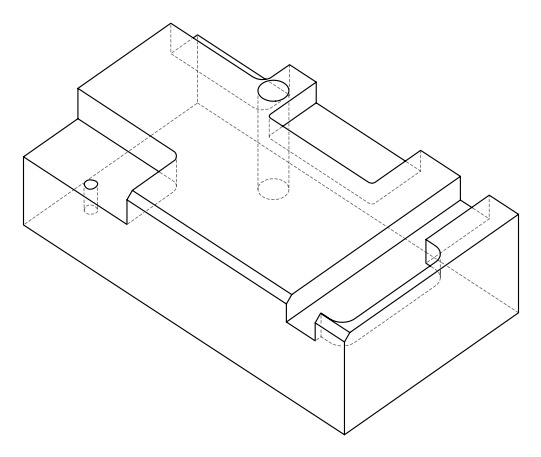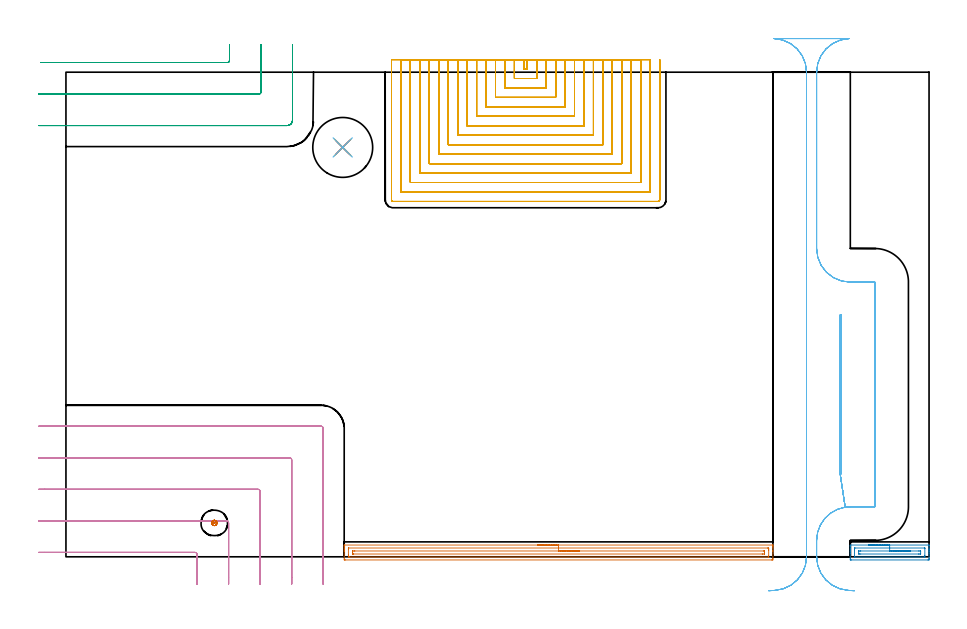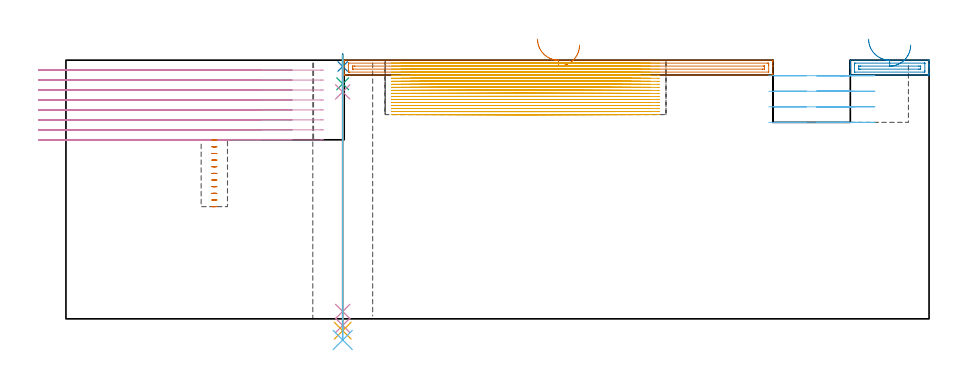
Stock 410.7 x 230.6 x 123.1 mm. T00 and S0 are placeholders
(PLAN: 12 operations, 9 tool changes, 177.5 min)
(1 AREA_MILL | FG_CHAMFER_SURFACE | UGT0205_001 | 5.09 min | 5364 mm3)
(2 AREA_MILL_1 | FG_CHAMFER_SURFACE_1 | UGT0205_001 | 1.09 min | 1057 mm3)
(3 MILL_CORNER_NOTCH_RECTANGULAR | CORNER_NOTCH_RECTANGULAR | UGT0201_094 | Follow Part, ap 5, ae 75% | 6.84 min | 156793 mm3)
(4 MILL_CORNER_NOTCH_RECTANGULAR_1 | CORNER_NOTCH_RECTANGULAR_1 | UGT0201_094 | Follow Part, ap 5, ae 75% | 13.19 min | 360736 mm3)
(5 MILL_SLOT | SLOT_PARTIAL_RECTANGULAR | NXT0201_008 | Follow Part, ap 1.5, ae 75% | 142.38 min | 223052 mm3)
(6 MILL_RECTANGULAR_SLOT | SLOT_RECTANGULAR | UGT0201_004 | Follow Part, ap 8, ae 75% | 6.67 min | 361616 mm3)
(7 MILL_BLIND_HOLE_FROM_SOLID_MATERIAL | STEP1POCKET | NXT0201_013 | Spiral | 0.53 min | 3921 mm3)
(8 SPOT_DRILL | STEP1HOLE | NXT0321_9005460120000 | 0.05 min | 122 mm3)
(9 DRILL_BLIND_HOLE_INTO_CENTER | STEP1HOLE | NXT0301_046 | 0.05 min | 393 mm3)
(10 GUN_DRILL_THROUGH_HOLE | STEP1HOLE | UGT0307_003 | 0.57 min | 4289 mm3)
(11 SPADE_DRILL_TO_ENLARGE_THROUGH_HOLE | STEP1HOLE | UGT0306_009 | 0.52 min | 28295 mm3)
(12 DRILL_TO_ENLARGE_THROUGH_HOLE | STEP1HOLE | UGT0301_392 | 0.54 min | 45319 mm3)
(TOOL UGT0205_001 | Chamfer Mill 20 x 3 x 45 deg. | D20 FL50 Z2)
(TOOL UGT0201_094 | End mill 20 mm | D20 FL38 Z4)
(TOOL NXT0201_008 | ENDMILL 6mm [2P460-0600-NA 1630] | D6 FL26 Z6)
(TOOL UGT0201_004 | End Mill 32 mm | D32 FL53 Z6)
(TOOL NXT0201_013 | ENDMILL 10mm | D10 FL30 Z4)
(TOOL NXT0321_9005460120000 | NC Spot Drill, 142deg, 12mm, Carbide, Uncoated | D12 PA142 FL30 Z2)
(TOOL NXT0301_046 | Carbide Drill 7.5mm [860.1-0750-038A1-MM 2214] | D7.5 PA140 FL53 Z2)
(TOOL UGT0307_003 | Gun Drill 7 mm | D7 PA130 FL24 Z1)
(TOOL UGT0306_009 | Spade Drill 18.5mm | D18.5 PA132 FL10 Z2)
(TOOL UGT0301_392 | Twist Drill 28.5 mm | D28.5 PA118 FL165 Z2)
(OP 1 AREA_MILL)
G17 G21 G94 G90
T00 M6
G54
G17 G0 G90 X224.4 Y5.6 S1061 M3
G43 Z133.1 H0
G94 G1 X224.438 Z132.228 F250.
X224.552 Z131.364
X224.741 Z130.512
X225.003 Z129.68
X225.337 Z128.874
X225.74 Z128.1
X226.208 Z127.364
X226.74 Z126.672
X227.329 Z126.029
X227.972 Z125.44
X228.664 Z124.908
X229.4 Z124.44
X230.174 Z124.037
X230.98 Z123.703
X231.812 Z123.441
X232.664 Z123.252
X233.528 Z123.138
X234.4 Z123.1
X336.23
X336.392 Y5.597 Z123.088
X336.394 Y5.592 Z123.083
X336.4 Y5.248 Z122.748
Y4.927 Z122.426
Y4.256 Z121.75
Y3.038 Z120.535
Y2.491 Z119.985
Y-0.765 Z116.732
X336.397 Y-1.038 Z116.459
X336.391 Y-1.491 Z116.006
X336.247 Y-1.496 Z116.002
X335.783 Y-1.5 Z116.
X133.017
X132.553 Y-1.496 Z116.002
X132.409 Y-1.491 Z116.006
X132.4 Y-1.038 Z116.459
Y2.491 Z119.985
Y3.038 Z120.534
Y3.373 Z120.869
Y3.92 Z121.416
Y4.256 Z121.75
Y4.927 Z122.426
Y5.248 Z122.748
X132.406 Y5.592 Z123.083
X132.408 Y5.597 Z123.088
X132.57 Y5.6 Z123.1
X234.4
Y4.186 Z121.686
X333.997 Y4.185 Z121.685
X334.069
X334.372 Y4.179 Z121.679
X334.39 Y4.08 Z121.58
X334.397 Y3.861 Z121.361
X334.399 Y3.373 Z120.873
X334.4 Y2.975 Z120.475
X334.398 Y0.33 Z117.83
X334.39 Y-0.069 Z117.431
X334.387 Y-0.08 Z117.42
X334.381 Y-0.082 Z117.418
X334.357 Y-0.084 Z117.416
X334.305 Y-0.085 Z117.415
X334.203 Y-0.086 Z117.414
X134.803 Y-0.085 Z117.415
X134.731
X134.428 Y-0.079 Z117.421
X134.41 Y0.02 Z117.52
X134.403 Y0.239 Z117.739
X134.401 Y0.727 Z118.227
X134.4 Y1.125 Z118.625
X134.402 Y3.77 Z121.27
X134.41 Y4.168 Z121.668
X134.413 Y4.18 Z121.68
X134.419 Y4.182 Z121.682
X134.443 Y4.184 Z121.684
X134.495 Y4.185 Z121.685
X134.597 Y4.186 Z121.686
X234.4
Y2.772 Z120.272
X331.927 Y2.771 Z120.271
X332.21 Y2.77 Z120.27
X332.305 Y2.768 Z120.268
X332.378 Y2.765 Z120.265
X332.39 Y2.76 Z120.26
X332.394 Y2.731 Z120.231
X332.397 Y2.678 Z120.178
X332.399 Y2.491 Z119.991
X332.4 Y2.304 Z119.804
X332.399 Y1.609 Z119.109
X332.397 Y1.425 Z118.925
X332.39 Y1.361 Z118.861
X332.38 Y1.335 Z118.835
X332.352 Y1.334 Z118.834
X332.21 Y1.331 Z118.831
X331.601 Y1.329 Z118.829
X331.317 Y1.328 Z118.828
X136.873 Y1.329 Z118.829
X136.59 Y1.33 Z118.83
X136.495 Y1.332 Z118.832
X136.422 Y1.335 Z118.835
X136.41 Y1.34 Z118.84
X136.406 Y1.369 Z118.869
X136.403 Y1.422 Z118.922
X136.401 Y1.609 Z119.109
X136.4 Y1.796 Z119.296
X136.401 Y2.491 Z119.991
X136.403 Y2.675 Z120.175
X136.41 Y2.739 Z120.239
X136.42 Y2.765 Z120.265
X136.448 Y2.766 Z120.266
X136.59 Y2.769 Z120.269
X137.199 Y2.771 Z120.271
X137.483 Y2.772 Z120.272
X234.4
X235.272 Z120.31
X236.136 Z120.423
X236.988 Z120.612
X237.82 Z120.875
X238.626 Z121.208
X239.4 Z121.611
X240.136 Z122.08
X240.828 Z122.611
X241.471 Z123.2
X242.06 Z123.844
X242.592 Z124.536
X243.06 Z125.272
X243.463 Z126.045
X243.797 Z126.851
X244.059 Z127.683
X244.248 Z128.535
X244.362 Z129.4
X244.4 Z130.272
G0 Z133.1
M5
M2
(OP 2 AREA_MILL_1)
G17 G21 G94 G90
T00 M6
G54
G17 G0 G90 X381.95 Y5.6 S1061 M3
G43 Z133.1 H0
G94 G1 X381.988 Z132.228 F250.
X382.102 Z131.363
X382.291 Z130.512
X382.553 Z129.68
X382.887 Z128.874
X383.29 Z128.1
X383.758 Z127.364
X384.29 Z126.672
X384.879 Z126.029
X385.522 Z125.439
X386.214 Z124.908
X386.95 Z124.44
X387.724 Z124.037
X388.53 Z123.703
X389.362 Z123.441
X390.214 Z123.252
X391.078 Z123.138
X391.95 Z123.1
X410.61
X410.69 Y5.601 Z123.099
X410.7 Y5.391 Z122.889
Y3.772 Z121.271
Y3.373 Z120.87
Y3.174 Z120.671
Y2.491 Z119.988
Y2.292 Z119.79
Y1.609 Z119.102
Y-0.696 Z116.799
X410.697 Y-1.038 Z116.458
X410.692 Y-1.491 Z116.005
X410.615 Y-1.494 Z116.003
X410.156 Y-1.5 Z116.
X373.744
X373.285 Y-1.494 Z116.003
X373.208 Y-1.491 Z116.005
X373.2 Y-1.038 Z116.458
Y1.609 Z119.102
Y2.292 Z119.79
Y2.491 Z119.988
Y3.174 Z120.671
Y3.373 Z120.87
Y3.772 Z121.271
Y4.739 Z122.238
Y5.138 Z122.636
X373.201 Y5.393 Z122.891
X373.21 Y5.601 Z123.099
X391.95 Y5.6 Z123.1
Y4.186 Z121.686
X408.45
X408.592 Y4.184 Z121.684
X408.662 Y4.181 Z121.681
X408.689 Y4.179 Z121.679
X408.693 Y4.158 Z121.658
X408.697 Y4.096 Z121.596
X408.7 Y3.938 Z121.438
X408.699 Y0.727 Z118.227
X408.698 Y0.41 Z117.91
X408.69 Y0.09 Z117.59
X408.677 Y-0.079 Z117.421
X408.584 Y-0.082 Z117.418
X408.38 Y-0.085 Z117.415
X375.45 Y-0.086 Z117.414
X375.308 Y-0.084 Z117.416
X375.238 Y-0.081 Z117.419
X375.211 Y-0.079 Z117.421
X375.207 Y-0.058 Z117.442
X375.203 Y0.004 Z117.504
X375.2 Y0.163 Z117.663
X375.201 Y3.373 Z120.873
X375.202 Y3.69 Z121.19
X375.21 Y4.01 Z121.51
X375.223 Y4.179 Z121.679
X375.316 Y4.182 Z121.682
X375.52 Y4.185 Z121.685
X391.95 Y4.186 Z121.686
Y2.771 Z120.271
X405.715
X406.323 Y2.77 Z120.27
X406.603 Y2.766 Z120.266
X406.688 Y2.765 Z120.265
X406.695 Y2.587 Z120.087
X406.698 Y2.491 Z119.991
X406.699 Y1.513 Z119.013
X406.695 Y1.417 Z118.917
X406.69 Y1.354 Z118.854
X406.683 Y1.334 Z118.834
X406.673 Y1.333 Z118.833
X406.603 Y1.331 Z118.831
X405.997 Y1.329 Z118.829
X405.715 Y1.328 Z118.828
X378.185 Y1.329 Z118.829
X377.577 Y1.33 Z118.83
X377.297 Y1.333 Z118.833
X377.212 Y1.335 Z118.835
X377.205 Y1.513 Z119.013
X377.202 Y1.609 Z119.109
X377.201 Y2.587 Z120.087
X377.205 Y2.683 Z120.183
X377.21 Y2.746 Z120.246
X377.217 Y2.766 Z120.266
X377.228 Y2.767 Z120.267
X377.297 Y2.769 Z120.269
X377.903 Y2.771 Z120.271
X378.185
X391.95
X392.822 Z120.31
X393.686 Z120.423
X394.538 Z120.612
X395.37 Z120.875
X396.176 Z121.208
X396.95 Z121.611
X397.686 Z122.08
X398.378 Z122.611
X399.021 Z123.2
X399.61 Z123.844
X400.142 Z124.536
X400.61 Z125.271
X401.013 Z126.045
X401.347 Z126.851
X401.609 Z127.683
X401.798 Z128.535
X401.912 Z129.4
X401.95 Z130.271
G0 Z133.1
M5
M2
(OP 3 MILL_CORNER_NOTCH_RECTANGULAR)
G17 G21 G94 G90
T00 M6
G54
G17 G0 G90 X-11.879 Y235.2 S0 M3
G43 Z133.1 H0
Z118.362
G94 G1 X-8.879 F250.
X76.805 F500.
G3 X77.8 Y236.195 R1.
G1 Y240.6
Y243.6 F250.
G0 Z133.1
X-13. Y220.2
Z118.362
G1 X-10.
X91.805 F500.
G3 X92.8 Y221.195 R1.
G1 Y240.6
Y243.6 F250.
G0 Z133.1
X-13. Y205.2
Z118.362
G1 X-10.
X105.2 F500.
G3 X107.8 Y207.8 R2.6
G1 Y240.6
Y243.6 F250.
G0 Z133.1
X-11.879 Y235.2
Z113.625
G1 X-8.879
X76.805 F500.
G3 X77.8 Y236.195 R1.
G1 Y240.6
Y243.6 F250.
G0 Z133.1
X-13. Y220.2
Z113.625
G1 X-10.
X91.805 F500.
G3 X92.8 Y221.195 R1.
G1 Y240.6
Y243.6 F250.
G0 Z133.1
X-13. Y205.2
Z113.625
G1 X-10.
X105.2 F500.
G3 X107.8 Y207.8 R2.6
G1 Y240.6
Y243.6 F250.
G0 Z133.1
X-11.879 Y235.2
Z108.887
G1 X-8.879
X76.805 F500.
G3 X77.8 Y236.195 R1.
G1 Y240.6
Y243.6 F250.
G0 Z133.1
X-13. Y220.2
Z108.887
G1 X-10.
X91.805 F500.
G3 X92.8 Y221.195 R1.
G1 Y240.6
Y243.6 F250.
G0 Z133.1
X-13. Y205.2
Z108.887
G1 X-10.
X105.2 F500.
G3 X107.8 Y207.8 R2.6
G1 Y240.6
Y243.6 F250.
G0 Z133.1
X-11.879 Y235.2
Z104.15
G1 X-8.879
X76.805 F500.
G3 X77.8 Y236.195 R1.
G1 Y240.6
Y243.6 F250.
G0 Z133.1
X-13. Y220.2
Z104.15
G1 X-10.
X91.805 F500.
G3 X92.8 Y221.195 R1.
G1 Y240.6
Y243.6 F250.
G0 Z133.1
X-13. Y205.2
Z104.15
G1 X-10.
X105.2 F500.
G3 X107.8 Y207.8 R2.6
G1 Y240.6
Y243.6 F250.
G0 Z133.1
X-11.879 Y235.2
Z99.412
G1 X-8.879
X76.805 F500.
G3 X77.8 Y236.195 R1.
G1 Y240.6
Y243.6 F250.
G0 Z133.1
X-13. Y220.2
Z99.412
G1 X-10.
X91.805 F500.
G3 X92.8 Y221.195 R1.
G1 Y240.6
Y243.6 F250.
G0 Z133.1
X-13. Y205.2
Z99.412
G1 X-10.
X105.2 F500.
G3 X107.8 Y207.8 R2.6
G1 Y240.6
Y243.6 F250.
G0 Z133.1
X-11.879 Y235.2
Z94.675
G1 X-8.879
X76.805 F500.
G3 X77.8 Y236.195 R1.
G1 Y240.6
Y243.6 F250.
G0 Z133.1
X-13. Y220.2
Z94.675
G1 X-10.
X91.805 F500.
G3 X92.8 Y221.195 R1.
G1 Y240.6
Y243.6 F250.
G0 Z133.1
X-13. Y205.2
Z94.675
G1 X-10.
X105.2 F500.
G3 X107.8 Y207.8 R2.6
G1 Y240.6
Y243.6 F250.
G0 Z133.1
X-11.879 Y235.2
Z89.937
G1 X-8.879
X76.805 F500.
G3 X77.8 Y236.195 R1.
G1 Y240.6
Y243.6 F250.
G0 Z133.1
X-13. Y220.2
Z89.937
G1 X-10.
X91.805 F500.
G3 X92.8 Y221.195 R1.
G1 Y240.6
Y243.6 F250.
G0 Z133.1
X-13. Y205.2
Z89.937
G1 X-10.
X105.2 F500.
G3 X107.8 Y207.8 R2.6
G1 Y240.6
Y243.6 F250.
G0 Z133.1
X-11.879 Y235.2
Z85.2
G1 X-8.879
X76.805 F500.
G3 X77.8 Y236.195 R1.
G1 Y240.6
Y243.6 F250.
G0 Z133.1
X-13. Y220.2
Z85.2
G1 X-10.
X91.805 F500.
G3 X92.8 Y221.195 R1.
G1 Y240.6
Y243.6 F250.
G0 Z133.1
X-13. Y205.2
Z85.2
G1 X-10.
X105.2 F500.
G3 X107.8 Y207.8 R2.6
G1 Y240.6
Y243.6 F250.
G0 Z133.1
M5
M2
(OP 4 MILL_CORNER_NOTCH_RECTANGULAR_1)
G17 G21 G94 G90
T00 M6
G54
G17 G0 G90 X62.4 Y-13. S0 M3
G43 Z133.1 H0
Z118.362
G94 G1 Y-10. F250.
Y1.106 F500.
G3 X61.406 Y2.1 R1.
G1 X-10.
X-13. F250.
G0 Z133.1
X77.4 Y-13.
Z118.362
G1 Y-10.
Y16.106 F500.
G3 X76.406 Y17.1 R1.
G1 X-10.
X-13. F250.
G0 Z133.1
X92.4 Y-13.
Z118.362
G1 Y-10.
Y31.105 F500.
G3 X91.405 Y32.1 R1.
G1 X-10.
X-13. F250.
G0 Z133.1
X107.4 Y-13.
Z118.362
G1 Y-10.
Y46.105 F500.
G3 X106.405 Y47.1 R1.
G1 X-10.
X-13. F250.
G0 Z133.1
X122.4 Y-13.
Z118.362
G1 Y-10.
Y61.105 F500.
G3 X121.405 Y62.1 R1.
G1 X-10.
X-13. F250.
G0 Z133.1
X62.4 Y-13.
Z113.625
G1 Y-10.
Y1.106 F500.
G3 X61.406 Y2.1 R1.
G1 X-10.
X-13. F250.
G0 Z133.1
X77.4 Y-13.
Z113.625
G1 Y-10.
Y16.106 F500.
G3 X76.406 Y17.1 R1.
G1 X-10.
X-13. F250.
G0 Z133.1
X92.4 Y-13.
Z113.625
G1 Y-10.
Y31.105 F500.
G3 X91.405 Y32.1 R1.
G1 X-10.
X-13. F250.
G0 Z133.1
X107.4 Y-13.
Z113.625
G1 Y-10.
Y46.105 F500.
G3 X106.405 Y47.1 R1.
G1 X-10.
X-13. F250.
G0 Z133.1
X122.4 Y-13.
Z113.625
G1 Y-10.
Y61.105 F500.
G3 X121.405 Y62.1 R1.
G1 X-10.
X-13. F250.
G0 Z133.1
X62.4 Y-13.
Z108.887
G1 Y-10.
Y1.106 F500.
G3 X61.406 Y2.1 R1.
G1 X-10.
X-13. F250.
G0 Z133.1
X77.4 Y-13.
Z108.887
G1 Y-10.
Y16.106 F500.
G3 X76.406 Y17.1 R1.
G1 X-10.
X-13. F250.
G0 Z133.1
X92.4 Y-13.
Z108.887
G1 Y-10.
Y31.105 F500.
G3 X91.405 Y32.1 R1.
G1 X-10.
X-13. F250.
G0 Z133.1
X107.4 Y-13.
Z108.887
G1 Y-10.
Y46.105 F500.
G3 X106.405 Y47.1 R1.
G1 X-10.
X-13. F250.
G0 Z133.1
X122.4 Y-13.
Z108.887
G1 Y-10.
Y61.105 F500.
G3 X121.405 Y62.1 R1.
G1 X-10.
X-13. F250.
G0 Z133.1
X62.4 Y-13.
Z104.15
G1 Y-10.
Y1.106 F500.
G3 X61.406 Y2.1 R1.
G1 X-10.
X-13. F250.
G0 Z133.1
X77.4 Y-13.
Z104.15
G1 Y-10.
Y16.106 F500.
G3 X76.406 Y17.1 R1.
G1 X-10.
X-13. F250.
G0 Z133.1
X92.4 Y-13.
Z104.15
G1 Y-10.
Y31.105 F500.
G3 X91.405 Y32.1 R1.
G1 X-10.
X-13. F250.
G0 Z133.1
X107.4 Y-13.
Z104.15
G1 Y-10.
Y46.105 F500.
G3 X106.405 Y47.1 R1.
G1 X-10.
X-13. F250.
G0 Z133.1
X122.4 Y-13.
Z104.15
G1 Y-10.
Y61.105 F500.
G3 X121.405 Y62.1 R1.
G1 X-10.
X-13. F250.
G0 Z133.1
X62.4 Y-13.
Z99.412
G1 Y-10.
Y1.106 F500.
G3 X61.406 Y2.1 R1.
G1 X-10.
X-13. F250.
G0 Z133.1
X77.4 Y-13.
Z99.412
G1 Y-10.
Y16.106 F500.
G3 X76.406 Y17.1 R1.
G1 X-10.
X-13. F250.
G0 Z133.1
X92.4 Y-13.
Z99.412
G1 Y-10.
Y31.105 F500.
G3 X91.405 Y32.1 R1.
G1 X-10.
X-13. F250.
G0 Z133.1
X107.4 Y-13.
Z99.412
G1 Y-10.
Y46.105 F500.
G3 X106.405 Y47.1 R1.
G1 X-10.
X-13. F250.
G0 Z133.1
X122.4 Y-13.
Z99.412
G1 Y-10.
Y61.105 F500.
G3 X121.405 Y62.1 R1.
G1 X-10.
X-13. F250.
G0 Z133.1
X62.4 Y-13.
Z94.675
G1 Y-10.
Y1.106 F500.
G3 X61.406 Y2.1 R1.
G1 X-10.
X-13. F250.
G0 Z133.1
X77.4 Y-13.
Z94.675
G1 Y-10.
Y16.106 F500.
G3 X76.406 Y17.1 R1.
G1 X-10.
X-13. F250.
G0 Z133.1
X92.4 Y-13.
Z94.675
G1 Y-10.
Y31.105 F500.
G3 X91.405 Y32.1 R1.
G1 X-10.
X-13. F250.
G0 Z133.1
X107.4 Y-13.
Z94.675
G1 Y-10.
Y46.105 F500.
G3 X106.405 Y47.1 R1.
G1 X-10.
X-13. F250.
G0 Z133.1
X122.4 Y-13.
Z94.675
G1 Y-10.
Y61.105 F500.
G3 X121.405 Y62.1 R1.
G1 X-10.
X-13. F250.
G0 Z133.1
X62.4 Y-13.
Z89.937
G1 Y-10.
Y1.106 F500.
G3 X61.406 Y2.1 R1.
G1 X-10.
X-13. F250.
G0 Z133.1
X77.4 Y-13.
Z89.937
G1 Y-10.
Y16.106 F500.
G3 X76.406 Y17.1 R1.
G1 X-10.
X-13. F250.
G0 Z133.1
X92.4 Y-13.
Z89.937
G1 Y-10.
Y31.105 F500.
G3 X91.405 Y32.1 R1.
G1 X-10.
X-13. F250.
G0 Z133.1
X107.4 Y-13.
Z89.937
G1 Y-10.
Y46.105 F500.
G3 X106.405 Y47.1 R1.
G1 X-10.
X-13. F250.
G0 Z133.1
X122.4 Y-13.
Z89.937
G1 Y-10.
Y61.105 F500.
G3 X121.405 Y62.1 R1.
G1 X-10.
X-13. F250.
G0 Z133.1
X62.4 Y-13.
Z85.2
G1 Y-10.
Y1.106 F500.
G3 X61.406 Y2.1 R1.
G1 X-10.
X-13. F250.
G0 Z133.1
X77.4 Y-13.
Z85.2
G1 Y-10.
Y16.106 F500.
G3 X76.406 Y17.1 R1.
G1 X-10.
X-13. F250.
G0 Z133.1
X92.4 Y-13.
Z85.2
G1 Y-10.
Y31.105 F500.
G3 X91.405 Y32.1 R1.
G1 X-10.
X-13. F250.
G0 Z133.1
X107.4 Y-13.
Z85.2
G1 Y-10.
Y46.105 F500.
G3 X106.405 Y47.1 R1.
G1 X-10.
X-13. F250.
G0 Z133.1
X122.4 Y-13.
Z85.2
G1 Y-10.
Y61.105 F500.
G3 X121.405 Y62.1 R1.
G1 X-10.
X-13. F250.
G0 Z133.1
M5
M2
(OP 5 MILL_SLOT)
G17 G21 G94 G90
T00 M6
G54
G17 G0 G90 X217.9 Y236.6 S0 M3
G43 Z133.1 H1
Z121.661
G94 G1 Y233.6 F250.
Y232.1
X219.5
Y233.6
Y236.6
X213.4
Y233.6
Y227.6 F500.
X224.
Y233.6
Y236.6 F250.
X208.9
Y233.6
Y223.1 F500.
X228.5
Y233.6
Y236.6 F250.
X204.4
Y233.6
Y218.6 F500.
X233.
Y233.6
Y236.6 F250.
X199.9
Y233.6
Y214.1 F500.
X237.5
Y233.6
Y236.6 F250.
X195.4
Y233.6
Y209.6 F500.
X242.
Y233.6
Y236.6 F250.
X190.9
Y233.6
Y205.1 F500.
X246.5
Y233.6
Y236.6 F250.
X186.4
Y233.6
Y200.6 F500.
X251.
Y233.6
Y236.6 F250.
X181.9
Y233.6
Y196.1 F500.
X255.5
Y233.6
Y236.6 F250.
X177.4
Y233.6
Y191.6 F500.
X260.
Y233.6
Y236.6 F250.
X172.9
Y233.6
Y187.1 F500.
X264.5
Y233.6
Y236.6 F250.
X168.4
Y233.6
Y182.6 F500.
X269.
Y233.6
Y236.6 F250.
X163.9
Y233.6
Y178.1 F500.
X273.5
Y233.6
Y236.6 F250.
X159.4
Y233.6
Y173.6 F500.
X278.
Y233.6
Y236.6 F250.
X154.9
Y233.6
Y169.8 F500.
G3 X155.6 Y169.1 R0.7
G1 X281.8
G3 X282.5 Y169.8 R0.7
G1 Y233.6
Y236.6 F250.
G0 X217.9 Z120.222
G1 Y233.6
Y232.1
X219.5
Y233.6
Y236.6
X213.4
Y233.6
Y227.6 F500.
X224.
Y233.6
Y236.6 F250.
X208.9
Y233.6
Y223.1 F500.
X228.5
Y233.6
Y236.6 F250.
X204.4
Y233.6
Y218.6 F500.
X233.
Y233.6
Y236.6 F250.
X199.9
Y233.6
Y214.1 F500.
X237.5
Y233.6
Y236.6 F250.
X195.4
Y233.6
Y209.6 F500.
X242.
Y233.6
Y236.6 F250.
X190.9
Y233.6
Y205.1 F500.
X246.5
Y233.6
Y236.6 F250.
X186.4
Y233.6
Y200.6 F500.
X251.
Y233.6
Y236.6 F250.
X181.9
Y233.6
Y196.1 F500.
X255.5
Y233.6
Y236.6 F250.
X177.4
Y233.6
Y191.6 F500.
X260.
Y233.6
Y236.6 F250.
X172.9
Y233.6
Y187.1 F500.
X264.5
Y233.6
Y236.6 F250.
X168.4
Y233.6
Y182.6 F500.
X269.
Y233.6
Y236.6 F250.
X163.9
Y233.6
Y178.1 F500.
X273.5
Y233.6
Y236.6 F250.
X159.4
Y233.6
Y173.6 F500.
X278.
Y233.6
Y236.6 F250.
X154.9
Y233.6
Y169.8 F500.
G3 X155.6 Y169.1 R0.7
G1 X281.8
G3 X282.5 Y169.8 R0.7
G1 Y233.6
Y236.6 F250.
G0 X217.9 Z118.783
G1 Y233.6
Y232.1
X219.5
Y233.6
Y236.6
X213.4
Y233.6
Y227.6 F500.
X224.
Y233.6
Y236.6 F250.
X208.9
Y233.6
Y223.1 F500.
X228.5
Y233.6
Y236.6 F250.
X204.4
Y233.6
Y218.6 F500.
X233.
Y233.6
Y236.6 F250.
X199.9
Y233.6
Y214.1 F500.
X237.5
Y233.6
Y236.6 F250.
X195.4
Y233.6
Y209.6 F500.
X242.
Y233.6
Y236.6 F250.
X190.9
Y233.6
Y205.1 F500.
X246.5
Y233.6
Y236.6 F250.
X186.4
Y233.6
Y200.6 F500.
X251.
Y233.6
Y236.6 F250.
X181.9
Y233.6
Y196.1 F500.
X255.5
Y233.6
Y236.6 F250.
X177.4
Y233.6
Y191.6 F500.
X260.
Y233.6
Y236.6 F250.
X172.9
Y233.6
Y187.1 F500.
X264.5
Y233.6
Y236.6 F250.
X168.4
Y233.6
Y182.6 F500.
X269.
Y233.6
Y236.6 F250.
X163.9
Y233.6
Y178.1 F500.
X273.5
Y233.6
Y236.6 F250.
X159.4
Y233.6
Y173.6 F500.
X278.
Y233.6
Y236.6 F250.
X154.9
Y233.6
Y169.8 F500.
G3 X155.6 Y169.1 R0.7
G1 X281.8
G3 X282.5 Y169.8 R0.7
G1 Y233.6
Y236.6 F250.
G0 X217.9 Z117.344
G1 Y233.6
Y232.1
X219.5
Y233.6
Y236.6
X213.4
Y233.6
Y227.6 F500.
X224.
Y233.6
Y236.6 F250.
X208.9
Y233.6
Y223.1 F500.
X228.5
Y233.6
Y236.6 F250.
X204.4
Y233.6
Y218.6 F500.
X233.
Y233.6
Y236.6 F250.
X199.9
Y233.6
Y214.1 F500.
X237.5
Y233.6
Y236.6 F250.
X195.4
Y233.6
Y209.6 F500.
X242.
Y233.6
Y236.6 F250.
X190.9
Y233.6
Y205.1 F500.
X246.5
Y233.6
Y236.6 F250.
X186.4
Y233.6
Y200.6 F500.
X251.
Y233.6
Y236.6 F250.
X181.9
Y233.6
Y196.1 F500.
X255.5
Y233.6
Y236.6 F250.
X177.4
Y233.6
Y191.6 F500.
X260.
Y233.6
Y236.6 F250.
X172.9
Y233.6
Y187.1 F500.
X264.5
Y233.6
Y236.6 F250.
X168.4
Y233.6
Y182.6 F500.
X269.
Y233.6
Y236.6 F250.
X163.9
Y233.6
Y178.1 F500.
X273.5
Y233.6
Y236.6 F250.
X159.4
Y233.6
Y173.6 F500.
X278.
Y233.6
Y236.6 F250.
X154.9
Y233.6
Y169.8 F500.
G3 X155.6 Y169.1 R0.7
G1 X281.8
G3 X282.5 Y169.8 R0.7
G1 Y233.6
Y236.6 F250.
G0 X217.9 Z115.905
G1 Y233.6
Y232.1
X219.5
Y233.6
Y236.6
X213.4
Y233.6
Y227.6 F500.
X224.
Y233.6
Y236.6 F250.
X208.9
Y233.6
Y223.1 F500.
X228.5
Y233.6
Y236.6 F250.
X204.4
Y233.6
Y218.6 F500.
X233.
Y233.6
Y236.6 F250.
X199.9
Y233.6
Y214.1 F500.
X237.5
Y233.6
Y236.6 F250.
X195.4
Y233.6
Y209.6 F500.
X242.
Y233.6
Y236.6 F250.
X190.9
Y233.6
Y205.1 F500.
X246.5
Y233.6
Y236.6 F250.
X186.4
Y233.6
Y200.6 F500.
X251.
Y233.6
Y236.6 F250.
X181.9
Y233.6
Y196.1 F500.
X255.5
Y233.6
Y236.6 F250.
X177.4
Y233.6
Y191.6 F500.
X260.
Y233.6
Y236.6 F250.
X172.9
Y233.6
Y187.1 F500.
X264.5
Y233.6
Y236.6 F250.
X168.4
Y233.6
Y182.6 F500.
X269.
Y233.6
Y236.6 F250.
X163.9
Y233.6
Y178.1 F500.
X273.5
Y233.6
Y236.6 F250.
X159.4
Y233.6
Y173.6 F500.
X278.
Y233.6
Y236.6 F250.
X154.9
Y233.6
Y169.8 F500.
G3 X155.6 Y169.1 R0.7
G1 X281.8
G3 X282.5 Y169.8 R0.7
G1 Y233.6
Y236.6 F250.
G0 X217.9 Z114.467
G1 Y233.6
Y232.1
X219.5
Y233.6
Y236.6
X213.4
Y233.6
Y227.6 F500.
X224.
Y233.6
Y236.6 F250.
X208.9
Y233.6
Y223.1 F500.
X228.5
Y233.6
Y236.6 F250.
X204.4
Y233.6
Y218.6 F500.
X233.
Y233.6
Y236.6 F250.
X199.9
Y233.6
Y214.1 F500.
X237.5
Y233.6
Y236.6 F250.
X195.4
Y233.6
Y209.6 F500.
X242.
Y233.6
Y236.6 F250.
X190.9
Y233.6
Y205.1 F500.
X246.5
Y233.6
Y236.6 F250.
X186.4
Y233.6
Y200.6 F500.
X251.
Y233.6
Y236.6 F250.
X181.9
Y233.6
Y196.1 F500.
X255.5
Y233.6
Y236.6 F250.
X177.4
Y233.6
Y191.6 F500.
X260.
Y233.6
Y236.6 F250.
X172.9
Y233.6
Y187.1 F500.
X264.5
Y233.6
Y236.6 F250.
X168.4
Y233.6
Y182.6 F500.
X269.
Y233.6
Y236.6 F250.
X163.9
Y233.6
Y178.1 F500.
X273.5
Y233.6
Y236.6 F250.
X159.4
Y233.6
Y173.6 F500.
X278.
Y233.6
Y236.6 F250.
X154.9
Y233.6
Y169.8 F500.
G3 X155.6 Y169.1 R0.7
G1 X281.8
G3 X282.5 Y169.8 R0.7
G1 Y233.6
Y236.6 F250.
G0 X217.9 Z113.028
G1 Y233.6
Y232.1
X219.5
Y233.6
Y236.6
X213.4
Y233.6
Y227.6 F500.
X224.
Y233.6
Y236.6 F250.
X208.9
Y233.6
Y223.1 F500.
X228.5
Y233.6
Y236.6 F250.
X204.4
Y233.6
Y218.6 F500.
X233.
Y233.6
Y236.6 F250.
X199.9
Y233.6
Y214.1 F500.
X237.5
Y233.6
Y236.6 F250.
X195.4
Y233.6
Y209.6 F500.
X242.
Y233.6
Y236.6 F250.
X190.9
Y233.6
Y205.1 F500.
X246.5
Y233.6
Y236.6 F250.
X186.4
Y233.6
Y200.6 F500.
X251.
Y233.6
Y236.6 F250.
X181.9
Y233.6
Y196.1 F500.
X255.5
Y233.6
Y236.6 F250.
X177.4
Y233.6
Y191.6 F500.
X260.
Y233.6
Y236.6 F250.
X172.9
Y233.6
Y187.1 F500.
X264.5
Y233.6
Y236.6 F250.
X168.4
Y233.6
Y182.6 F500.
X269.
Y233.6
Y236.6 F250.
X163.9
Y233.6
Y178.1 F500.
X273.5
Y233.6
Y236.6 F250.
X159.4
Y233.6
Y173.6 F500.
X278.
Y233.6
Y236.6 F250.
X154.9
Y233.6
Y169.8 F500.
G3 X155.6 Y169.1 R0.7
G1 X281.8
G3 X282.5 Y169.8 R0.7
G1 Y233.6
Y236.6 F250.
G0 X217.9 Z111.589
G1 Y233.6
Y232.1
X219.5
Y233.6
Y236.6
X213.4
Y233.6
Y227.6 F500.
X224.
Y233.6
Y236.6 F250.
X208.9
Y233.6
Y223.1 F500.
X228.5
Y233.6
Y236.6 F250.
X204.4
Y233.6
Y218.6 F500.
X233.
Y233.6
Y236.6 F250.
X199.9
Y233.6
Y214.1 F500.
X237.5
Y233.6
Y236.6 F250.
X195.4
Y233.6
Y209.6 F500.
X242.
Y233.6
Y236.6 F250.
X190.9
Y233.6
Y205.1 F500.
X246.5
Y233.6
Y236.6 F250.
X186.4
Y233.6
Y200.6 F500.
X251.
Y233.6
Y236.6 F250.
X181.9
Y233.6
Y196.1 F500.
X255.5
Y233.6
Y236.6 F250.
X177.4
Y233.6
Y191.6 F500.
X260.
Y233.6
Y236.6 F250.
X172.9
Y233.6
Y187.1 F500.
X264.5
Y233.6
Y236.6 F250.
X168.4
Y233.6
Y182.6 F500.
X269.
Y233.6
Y236.6 F250.
X163.9
Y233.6
Y178.1 F500.
X273.5
Y233.6
Y236.6 F250.
X159.4
Y233.6
Y173.6 F500.
X278.
Y233.6
Y236.6 F250.
X154.9
Y233.6
Y169.8 F500.
G3 X155.6 Y169.1 R0.7
G1 X281.8
G3 X282.5 Y169.8 R0.7
G1 Y233.6
Y236.6 F250.
G0 X217.9 Z110.15
G1 Y233.6
Y232.1
X219.5
Y233.6
Y236.6
X213.4
Y233.6
Y227.6 F500.
X224.
Y233.6
Y236.6 F250.
X208.9
Y233.6
Y223.1 F500.
X228.5
Y233.6
Y236.6 F250.
X204.4
Y233.6
Y218.6 F500.
X233.
Y233.6
Y236.6 F250.
X199.9
Y233.6
Y214.1 F500.
X237.5
Y233.6
Y236.6 F250.
X195.4
Y233.6
Y209.6 F500.
X242.
Y233.6
Y236.6 F250.
X190.9
Y233.6
Y205.1 F500.
X246.5
Y233.6
Y236.6 F250.
X186.4
Y233.6
Y200.6 F500.
X251.
Y233.6
Y236.6 F250.
X181.9
Y233.6
Y196.1 F500.
X255.5
Y233.6
Y236.6 F250.
X177.4
Y233.6
Y191.6 F500.
X260.
Y233.6
Y236.6 F250.
X172.9
Y233.6
Y187.1 F500.
X264.5
Y233.6
Y236.6 F250.
X168.4
Y233.6
Y182.6 F500.
X269.
Y233.6
Y236.6 F250.
X163.9
Y233.6
Y178.1 F500.
X273.5
Y233.6
Y236.6 F250.
X159.4
Y233.6
Y173.6 F500.
X278.
Y233.6
Y236.6 F250.
X154.9
Y233.6
Y169.8 F500.
G3 X155.6 Y169.1 R0.7
G1 X281.8
G3 X282.5 Y169.8 R0.7
G1 Y233.6
Y236.6 F250.
G0 X217.9 Z108.711
G1 Y233.6
Y232.1
X219.5
Y233.6
Y236.6
X213.4
Y233.6
Y227.6 F500.
X224.
Y233.6
Y236.6 F250.
X208.9
Y233.6
Y223.1 F500.
X228.5
Y233.6
Y236.6 F250.
X204.4
Y233.6
Y218.6 F500.
X233.
Y233.6
Y236.6 F250.
X199.9
Y233.6
Y214.1 F500.
X237.5
Y233.6
Y236.6 F250.
X195.4
Y233.6
Y209.6 F500.
X242.
Y233.6
Y236.6 F250.
X190.9
Y233.6
Y205.1 F500.
X246.5
Y233.6
Y236.6 F250.
X186.4
Y233.6
Y200.6 F500.
X251.
Y233.6
Y236.6 F250.
X181.9
Y233.6
Y196.1 F500.
X255.5
Y233.6
Y236.6 F250.
X177.4
Y233.6
Y191.6 F500.
X260.
Y233.6
Y236.6 F250.
X172.9
Y233.6
Y187.1 F500.
X264.5
Y233.6
Y236.6 F250.
X168.4
Y233.6
Y182.6 F500.
X269.
Y233.6
Y236.6 F250.
X163.9
Y233.6
Y178.1 F500.
X273.5
Y233.6
Y236.6 F250.
X159.4
Y233.6
Y173.6 F500.
X278.
Y233.6
Y236.6 F250.
X154.9
Y233.6
Y169.8 F500.
G3 X155.6 Y169.1 R0.7
G1 X281.8
G3 X282.5 Y169.8 R0.7
G1 Y233.6
Y236.6 F250.
G0 X217.9 Z107.272
G1 Y233.6
Y232.1
X219.5
Y233.6
Y236.6
X213.4
Y233.6
Y227.6 F500.
X224.
Y233.6
Y236.6 F250.
X208.9
Y233.6
Y223.1 F500.
X228.5
Y233.6
Y236.6 F250.
X204.4
Y233.6
Y218.6 F500.
X233.
Y233.6
Y236.6 F250.
X199.9
Y233.6
Y214.1 F500.
X237.5
Y233.6
Y236.6 F250.
X195.4
Y233.6
Y209.6 F500.
X242.
Y233.6
Y236.6 F250.
X190.9
Y233.6
Y205.1 F500.
X246.5
Y233.6
Y236.6 F250.
X186.4
Y233.6
Y200.6 F500.
X251.
Y233.6
Y236.6 F250.
X181.9
Y233.6
Y196.1 F500.
X255.5
Y233.6
Y236.6 F250.
X177.4
Y233.6
Y191.6 F500.
X260.
Y233.6
Y236.6 F250.
X172.9
Y233.6
Y187.1 F500.
X264.5
Y233.6
Y236.6 F250.
X168.4
Y233.6
Y182.6 F500.
X269.
Y233.6
Y236.6 F250.
X163.9
Y233.6
Y178.1 F500.
X273.5
Y233.6
Y236.6 F250.
X159.4
Y233.6
Y173.6 F500.
X278.
Y233.6
Y236.6 F250.
X154.9
Y233.6
Y169.8 F500.
G3 X155.6 Y169.1 R0.7
G1 X281.8
G3 X282.5 Y169.8 R0.7
G1 Y233.6
Y236.6 F250.
G0 X217.9 Z105.833
G1 Y233.6
Y232.1
X219.5
Y233.6
Y236.6
X213.4
Y233.6
Y227.6 F500.
X224.
Y233.6
Y236.6 F250.
X208.9
Y233.6
Y223.1 F500.
X228.5
Y233.6
Y236.6 F250.
X204.4
Y233.6
Y218.6 F500.
X233.
Y233.6
Y236.6 F250.
X199.9
Y233.6
Y214.1 F500.
X237.5
Y233.6
Y236.6 F250.
X195.4
Y233.6
Y209.6 F500.
X242.
Y233.6
Y236.6 F250.
X190.9
Y233.6
Y205.1 F500.
X246.5
Y233.6
Y236.6 F250.
X186.4
Y233.6
Y200.6 F500.
X251.
Y233.6
Y236.6 F250.
X181.9
Y233.6
Y196.1 F500.
X255.5
Y233.6
Y236.6 F250.
X177.4
Y233.6
Y191.6 F500.
X260.
Y233.6
Y236.6 F250.
X172.9
Y233.6
Y187.1 F500.
X264.5
Y233.6
Y236.6 F250.
X168.4
Y233.6
Y182.6 F500.
X269.
Y233.6
Y236.6 F250.
X163.9
Y233.6
Y178.1 F500.
X273.5
Y233.6
Y236.6 F250.
X159.4
Y233.6
Y173.6 F500.
X278.
Y233.6
Y236.6 F250.
X154.9
Y233.6
Y169.8 F500.
G3 X155.6 Y169.1 R0.7
G1 X281.8
G3 X282.5 Y169.8 R0.7
G1 Y233.6
Y236.6 F250.
G0 X217.9 Z104.394
G1 Y233.6
Y232.1
X219.5
Y233.6
Y236.6
X213.4
Y233.6
Y227.6 F500.
X224.
Y233.6
Y236.6 F250.
X208.9
Y233.6
Y223.1 F500.
X228.5
Y233.6
Y236.6 F250.
X204.4
Y233.6
Y218.6 F500.
X233.
Y233.6
Y236.6 F250.
X199.9
Y233.6
Y214.1 F500.
X237.5
Y233.6
Y236.6 F250.
X195.4
Y233.6
Y209.6 F500.
X242.
Y233.6
Y236.6 F250.
X190.9
Y233.6
Y205.1 F500.
X246.5
Y233.6
Y236.6 F250.
X186.4
Y233.6
Y200.6 F500.
X251.
Y233.6
Y236.6 F250.
X181.9
Y233.6
Y196.1 F500.
X255.5
Y233.6
Y236.6 F250.
X177.4
Y233.6
Y191.6 F500.
X260.
Y233.6
Y236.6 F250.
X172.9
Y233.6
Y187.1 F500.
X264.5
Y233.6
Y236.6 F250.
X168.4
Y233.6
Y182.6 F500.
X269.
Y233.6
Y236.6 F250.
X163.9
Y233.6
Y178.1 F500.
X273.5
Y233.6
Y236.6 F250.
X159.4
Y233.6
Y173.6 F500.
X278.
Y233.6
Y236.6 F250.
X154.9
Y233.6
Y169.8 F500.
G3 X155.6 Y169.1 R0.7
G1 X281.8
G3 X282.5 Y169.8 R0.7
G1 Y233.6
Y236.6 F250.
G0 X217.9 Z102.956
G1 Y233.6
Y232.1
X219.5
Y233.6
Y236.6
X213.4
Y233.6
Y227.6 F500.
X224.
Y233.6
Y236.6 F250.
X208.9
Y233.6
Y223.1 F500.
X228.5
Y233.6
Y236.6 F250.
X204.4
Y233.6
Y218.6 F500.
X233.
Y233.6
Y236.6 F250.
X199.9
Y233.6
Y214.1 F500.
X237.5
Y233.6
Y236.6 F250.
X195.4
Y233.6
Y209.6 F500.
X242.
Y233.6
Y236.6 F250.
X190.9
Y233.6
Y205.1 F500.
X246.5
Y233.6
Y236.6 F250.
X186.4
Y233.6
Y200.6 F500.
X251.
Y233.6
Y236.6 F250.
X181.9
Y233.6
Y196.1 F500.
X255.5
Y233.6
Y236.6 F250.
X177.4
Y233.6
Y191.6 F500.
X260.
Y233.6
Y236.6 F250.
X172.9
Y233.6
Y187.1 F500.
X264.5
Y233.6
Y236.6 F250.
X168.4
Y233.6
Y182.6 F500.
X269.
Y233.6
Y236.6 F250.
X163.9
Y233.6
Y178.1 F500.
X273.5
Y233.6
Y236.6 F250.
X159.4
Y233.6
Y173.6 F500.
X278.
Y233.6
Y236.6 F250.
X154.9
Y233.6
Y169.8 F500.
G3 X155.6 Y169.1 R0.7
G1 X281.8
G3 X282.5 Y169.8 R0.7
G1 Y233.6
Y236.6 F250.
G0 X217.9 Z101.517
G1 Y233.6
Y232.1
X219.5
Y233.6
Y236.6
X213.4
Y233.6
Y227.6 F500.
X224.
Y233.6
Y236.6 F250.
X208.9
Y233.6
Y223.1 F500.
X228.5
Y233.6
Y236.6 F250.
X204.4
Y233.6
Y218.6 F500.
X233.
Y233.6
Y236.6 F250.
X199.9
Y233.6
Y214.1 F500.
X237.5
Y233.6
Y236.6 F250.
X195.4
Y233.6
Y209.6 F500.
X242.
Y233.6
Y236.6 F250.
X190.9
Y233.6
Y205.1 F500.
X246.5
Y233.6
Y236.6 F250.
X186.4
Y233.6
Y200.6 F500.
X251.
Y233.6
Y236.6 F250.
X181.9
Y233.6
Y196.1 F500.
X255.5
Y233.6
Y236.6 F250.
X177.4
Y233.6
Y191.6 F500.
X260.
Y233.6
Y236.6 F250.
X172.9
Y233.6
Y187.1 F500.
X264.5
Y233.6
Y236.6 F250.
X168.4
Y233.6
Y182.6 F500.
X269.
Y233.6
Y236.6 F250.
X163.9
Y233.6
Y178.1 F500.
X273.5
Y233.6
Y236.6 F250.
X159.4
Y233.6
Y173.6 F500.
X278.
Y233.6
Y236.6 F250.
X154.9
Y233.6
Y169.8 F500.
G3 X155.6 Y169.1 R0.7
G1 X281.8
G3 X282.5 Y169.8 R0.7
G1 Y233.6
Y236.6 F250.
G0 X217.9 Z100.078
G1 Y233.6
Y232.1
X219.5
Y233.6
Y236.6
X213.4
Y233.6
Y227.6 F500.
X224.
Y233.6
Y236.6 F250.
X208.9
Y233.6
Y223.1 F500.
X228.5
Y233.6
Y236.6 F250.
X204.4
Y233.6
Y218.6 F500.
X233.
Y233.6
Y236.6 F250.
X199.9
Y233.6
Y214.1 F500.
X237.5
Y233.6
Y236.6 F250.
X195.4
Y233.6
Y209.6 F500.
X242.
Y233.6
Y236.6 F250.
X190.9
Y233.6
Y205.1 F500.
X246.5
Y233.6
Y236.6 F250.
X186.4
Y233.6
Y200.6 F500.
X251.
Y233.6
Y236.6 F250.
X181.9
Y233.6
Y196.1 F500.
X255.5
Y233.6
Y236.6 F250.
X177.4
Y233.6
Y191.6 F500.
X260.
Y233.6
Y236.6 F250.
X172.9
Y233.6
Y187.1 F500.
X264.5
Y233.6
Y236.6 F250.
X168.4
Y233.6
Y182.6 F500.
X269.
Y233.6
Y236.6 F250.
X163.9
Y233.6
Y178.1 F500.
X273.5
Y233.6
Y236.6 F250.
X159.4
Y233.6
Y173.6 F500.
X278.
Y233.6
Y236.6 F250.
X154.9
Y233.6
Y169.8 F500.
G3 X155.6 Y169.1 R0.7
G1 X281.8
G3 X282.5 Y169.8 R0.7
G1 Y233.6
Y236.6 F250.
G0 X217.9 Z98.639
G1 Y233.6
Y232.1
X219.5
Y233.6
Y236.6
X213.4
Y233.6
Y227.6 F500.
X224.
Y233.6
Y236.6 F250.
X208.9
Y233.6
Y223.1 F500.
X228.5
Y233.6
Y236.6 F250.
X204.4
Y233.6
Y218.6 F500.
X233.
Y233.6
Y236.6 F250.
X199.9
Y233.6
Y214.1 F500.
X237.5
Y233.6
Y236.6 F250.
X195.4
Y233.6
Y209.6 F500.
X242.
Y233.6
Y236.6 F250.
X190.9
Y233.6
Y205.1 F500.
X246.5
Y233.6
Y236.6 F250.
X186.4
Y233.6
Y200.6 F500.
X251.
Y233.6
Y236.6 F250.
X181.9
Y233.6
Y196.1 F500.
X255.5
Y233.6
Y236.6 F250.
X177.4
Y233.6
Y191.6 F500.
X260.
Y233.6
Y236.6 F250.
X172.9
Y233.6
Y187.1 F500.
X264.5
Y233.6
Y236.6 F250.
X168.4
Y233.6
Y182.6 F500.
X269.
Y233.6
Y236.6 F250.
X163.9
Y233.6
Y178.1 F500.
X273.5
Y233.6
Y236.6 F250.
X159.4
Y233.6
Y173.6 F500.
X278.
Y233.6
Y236.6 F250.
X154.9
Y233.6
Y169.8 F500.
G3 X155.6 Y169.1 R0.7
G1 X281.8
G3 X282.5 Y169.8 R0.7
G1 Y233.6
Y236.6 F250.
G0 X217.9 Z97.2
G1 Y233.6
Y232.1
X219.5
Y233.6
Y236.6
X213.4
Y233.6
Y227.6 F500.
X224.
Y233.6
Y236.6 F250.
X208.9
Y233.6
Y223.1 F500.
X228.5
Y233.6
Y236.6 F250.
X204.4
Y233.6
Y218.6 F500.
X233.
Y233.6
Y236.6 F250.
X199.9
Y233.6
Y214.1 F500.
X237.5
Y233.6
Y236.6 F250.
X195.4
Y233.6
Y209.6 F500.
X242.
Y233.6
Y236.6 F250.
X190.9
Y233.6
Y205.1 F500.
X246.5
Y233.6
Y236.6 F250.
X186.4
Y233.6
Y200.6 F500.
X251.
Y233.6
Y236.6 F250.
X181.9
Y233.6
Y196.1 F500.
X255.5
Y233.6
Y236.6 F250.
X177.4
Y233.6
Y191.6 F500.
X260.
Y233.6
Y236.6 F250.
X172.9
Y233.6
Y187.1 F500.
X264.5
Y233.6
Y236.6 F250.
X168.4
Y233.6
Y182.6 F500.
X269.
Y233.6
Y236.6 F250.
X163.9
Y233.6
Y178.1 F500.
X273.5
Y233.6
Y236.6 F250.
X159.4
Y233.6
Y173.6 F500.
X278.
Y233.6
Y236.6 F250.
X154.9
Y233.6
Y169.8 F500.
G3 X155.6 Y169.1 R0.7
G1 X281.8
G3 X282.5 Y169.8 R0.7
G1 Y233.6
Y236.6 F250.
G0 Z133.1
M5
M2
(OP 6 MILL_RECTANGULAR_SLOT)
G17 G21 G94 G90
T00 M6
G54
G17 G0 G90 X375.215 Y-16.154 S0 M3
G43 Z133.1 H0
Z115.7
G94 G1 X372.221 Y-15.97 F250.
G2 X357.2 Y0. R16. F500.
G1 Y7.8
G2 X370.8 Y23.619 R16.
G1 X368.4 Y39.438
Y115.062
G3 X368.9 Y114.99 R32.
G1 Y39.51
G3 X368.4 Y39.438 R32.
G1 X370.8 Y23.619
G2 X373.2 Y23.8 R16.
G1 X384.9
Y130.7
X373.2
G2 X357.2 Y146.7 R16.
G1 Y230.6
G2 X372.634 Y246.59 R16.
G1 X336.966
G2 X352.4 Y230.6 R16.
G1 Y0.
G2 X337.379 Y-15.97 R16.
G1 X334.385 Y-16.154 F250.
G0 X375.215 Z108.3
G1 X372.221 Y-15.97
G2 X357.2 Y0. R16. F500.
G1 Y7.8
G2 X370.8 Y23.619 R16.
G1 X368.4 Y39.438
Y115.062
G3 X368.9 Y114.99 R32.
G1 Y39.51
G3 X368.4 Y39.438 R32.
G1 X370.8 Y23.619
G2 X373.2 Y23.8 R16.
G1 X384.9
Y130.7
X373.2
G2 X357.2 Y146.7 R16.
G1 Y230.6
G2 X372.634 Y246.59 R16.
G1 X336.966
G2 X352.4 Y230.6 R16.
G1 Y0.
G2 X337.379 Y-15.97 R16.
G1 X334.385 Y-16.154 F250.
G0 X375.215 Z100.9
G1 X372.221 Y-15.97
G2 X357.2 Y0. R16. F500.
G1 Y7.8
G2 X370.8 Y23.619 R16.
G1 X368.4 Y39.438
Y115.062
G3 X368.9 Y114.99 R32.
G1 Y39.51
G3 X368.4 Y39.438 R32.
G1 X370.8 Y23.619
G2 X373.2 Y23.8 R16.
G1 X384.9
Y130.7
X373.2
G2 X357.2 Y146.7 R16.
G1 Y230.6
G2 X372.634 Y246.59 R16.
G1 X336.966
G2 X352.4 Y230.6 R16.
G1 Y0.
G2 X337.379 Y-15.97 R16.
G1 X334.385 Y-16.154 F250.
G0 X375.215 Z93.5
G1 X372.221 Y-15.97
G2 X357.2 Y0. R16. F500.
G1 Y7.8
G2 X370.8 Y23.619 R16.
G1 X368.4 Y39.438
Y115.062
G3 X368.9 Y114.99 R32.
G1 Y39.51
G3 X368.4 Y39.438 R32.
G1 X370.8 Y23.619
G2 X373.2 Y23.8 R16.
G1 X384.9
Y130.7
X373.2
G2 X357.2 Y146.7 R16.
G1 Y230.6
G2 X372.634 Y246.59 R16.
G1 X336.966
G2 X352.4 Y230.6 R16.
G1 Y0.
G2 X337.379 Y-15.97 R16.
G1 X334.385 Y-16.154 F250.
G0 Z133.1
M5
M2
(OP 7 MILL_BLIND_HOLE_FROM_SOLID_MATERIAL)
G17 G21 G94 G90
T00 M6
G54
G17 G0 G90 X70.6 Y16.1 S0 M3
G43 Z133.1 H0
Z85.036
G94 G3 X71.225 Y16.725 R0.625 F250.
X70.6 Y17.35 R0.625
X69.35 Y16.1 R1.25
X70.6 Y17.35 R-1.25
X69.975 Y16.725 R0.625
X70.6 Y16.1 R0.625
G0 Z81.873
G3 X71.225 Y16.725 R0.625
X70.6 Y17.35 R0.625
X69.35 Y16.1 R1.25
X70.6 Y17.35 R-1.25
X69.975 Y16.725 R0.625
X70.6 Y16.1 R0.625
G0 Z78.709
G3 X71.225 Y16.725 R0.625
X70.6 Y17.35 R0.625
X69.35 Y16.1 R1.25
X70.6 Y17.35 R-1.25
X69.975 Y16.725 R0.625
X70.6 Y16.1 R0.625
G0 Z75.545
G3 X71.225 Y16.725 R0.625
X70.6 Y17.35 R0.625
X69.35 Y16.1 R1.25
X70.6 Y17.35 R-1.25
X69.975 Y16.725 R0.625
X70.6 Y16.1 R0.625
G0 Z72.382
G3 X71.225 Y16.725 R0.625
X70.6 Y17.35 R0.625
X69.35 Y16.1 R1.25
X70.6 Y17.35 R-1.25
X69.975 Y16.725 R0.625
X70.6 Y16.1 R0.625
G0 Z69.218
G3 X71.225 Y16.725 R0.625
X70.6 Y17.35 R0.625
X69.35 Y16.1 R1.25
X70.6 Y17.35 R-1.25
X69.975 Y16.725 R0.625
X70.6 Y16.1 R0.625
G0 Z66.055
G3 X71.225 Y16.725 R0.625
X70.6 Y17.35 R0.625
X69.35 Y16.1 R1.25
X70.6 Y17.35 R-1.25
X69.975 Y16.725 R0.625
X70.6 Y16.1 R0.625
G0 Z62.891
G3 X71.225 Y16.725 R0.625
X70.6 Y17.35 R0.625
X69.35 Y16.1 R1.25
X70.6 Y17.35 R-1.25
X69.975 Y16.725 R0.625
X70.6 Y16.1 R0.625
G0 Z59.727
G3 X71.225 Y16.725 R0.625
X70.6 Y17.35 R0.625
X69.35 Y16.1 R1.25
X70.6 Y17.35 R-1.25
X69.975 Y16.725 R0.625
X70.6 Y16.1 R0.625
G0 Z56.564
G3 X71.225 Y16.725 R0.625
X70.6 Y17.35 R0.625
X69.35 Y16.1 R1.25
X70.6 Y17.35 R-1.25
X69.975 Y16.725 R0.625
X70.6 Y16.1 R0.625
G0 Z53.4
G3 X71.225 Y16.725 R0.625
X70.6 Y17.35 R0.625
X69.35 Y16.1 R1.25
X70.6 Y17.35 R-1.25
X69.975 Y16.725 R0.625
X70.6 Y16.1 R0.625
G0 Z133.1
M5
M2
(OP 8 SPOT_DRILL)
G17 G21 G94 G90
T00 M6
G54
G17 G0 G90 X131.7 Y194.8 S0 M3
G43 Z133.1 H0
G94 G81 G98 Z120.1 F250. R126.1
G80
M5
M2
(OP 9 DRILL_BLIND_HOLE_INTO_CENTER)
G17 G21 G94 G90
T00 M6
G54
G17 G0 G90 X131.7 Y194.8 S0 M3
G43 Z133.1 H1
G94 G81 G98 Z111.85 F250. R125.1
G80
M5
M2
(OP 10 GUN_DRILL_THROUGH_HOLE)
G17 G21 G94 G90
T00 M6
G54
G17 G0 G90 X131.7 Y194.8 M8
G43 Z133.1 H0
Z119.964
S716 M3
G94 G1 Z107.992 F125. M26
G4 X.084
Z3.5 F250.
G4 X.084
Z-3.132 F125.
G4 X.084
M5
M9
G0 Z119.964
Z133.1
M2
(OP 11 SPADE_DRILL_TO_ENLARGE_THROUGH_HOLE)
G17 G21 G94 G90
T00 M6
G54
G17 G0 G90 X131.7 Y194.8 S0 M3
G43 Z133.1 H0
G94 G73 G98 Z-5.618 F250. Q18.388 R125.1
G80
M5
M2
(OP 12 DRILL_TO_ENLARGE_THROUGH_HOLE)
G17 G21 G94 G90
T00 M6
G54
G17 G0 G90 X131.7 Y194.8 S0 M3
G43 Z133.1 H0
G94 G73 G98 Z-10.062 F250. Q26.632 R125.1
G80
M5
M2
